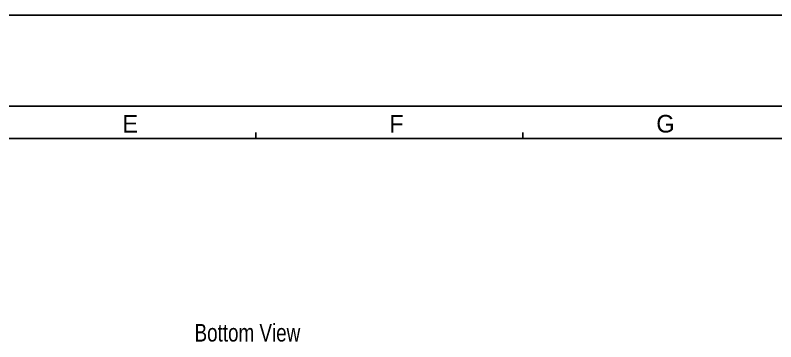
# Model space of a CAD drawing. Header units: millimetres. Extents: x 0 to 420, y 0 to 297.
# Drawn here: x 210 to 339.6, y 241.3 to 297 of the extents above; entities that cross this region are included whole.
import ezdxf

# ---------------------------------------------------------------- set-up
doc = ezdxf.new("R2010")
doc.units = ezdxf.units.MM
doc.header["$LTSCALE"] = 23.1
doc.layers.get('0').update_dxf_attribs({"linetype": 'CONTINUOUS'})
doc.layers.add('DETAIL', color=7, linetype='CONTINUOUS')
doc.styles.get("Standard").update_dxf_attribs({"font": 'txt', "width": 0.8})
doc.styles.add('TEXTSTYLE_2', font='txt')

msp = doc.modelspace()

# ---------------------------------------------------------------- linework, layer by layer
at = {"color": 7, "linetype": 'CONTINUOUS'}
msp.add_line((0, 297), (420, 297), dxfattribs=at)
at = {"color": 4, "linetype": 'CONTINUOUS'}
for p, q in [((19, 281.5), (401, 281.5)), ((251, 276), (251, 277)), ((296.5, 276), (296.5, 277)), ((23.5, 276), (396, 276))]:
    msp.add_line(p, q, dxfattribs=at)

# ---------------------------------------------------------------- texts
at = {"color": 2, "linetype": 'CONTINUOUS', "char_height": 3, "width": 3, "attachment_point": 1, "line_spacing_factor": 0.9, "style": 'TEXTSTYLE_2'}
for s, insert in [('E', (228.25, 280)), ('F', (273.75, 280)), ('G', (319.25, 280))]:
    msp.add_mtext(s, dxfattribs=dict(at, insert=insert))
at = {"layer": 'DETAIL', "color": 2, "linetype": 'CONTINUOUS', "insert": (240.56, 244.37), "char_height": 3, "width": 26.4, "attachment_point": 1, "line_spacing_factor": 0.9}
msp.add_mtext('Bottom View', dxfattribs=at)

doc.saveas('drawing.dxf')
